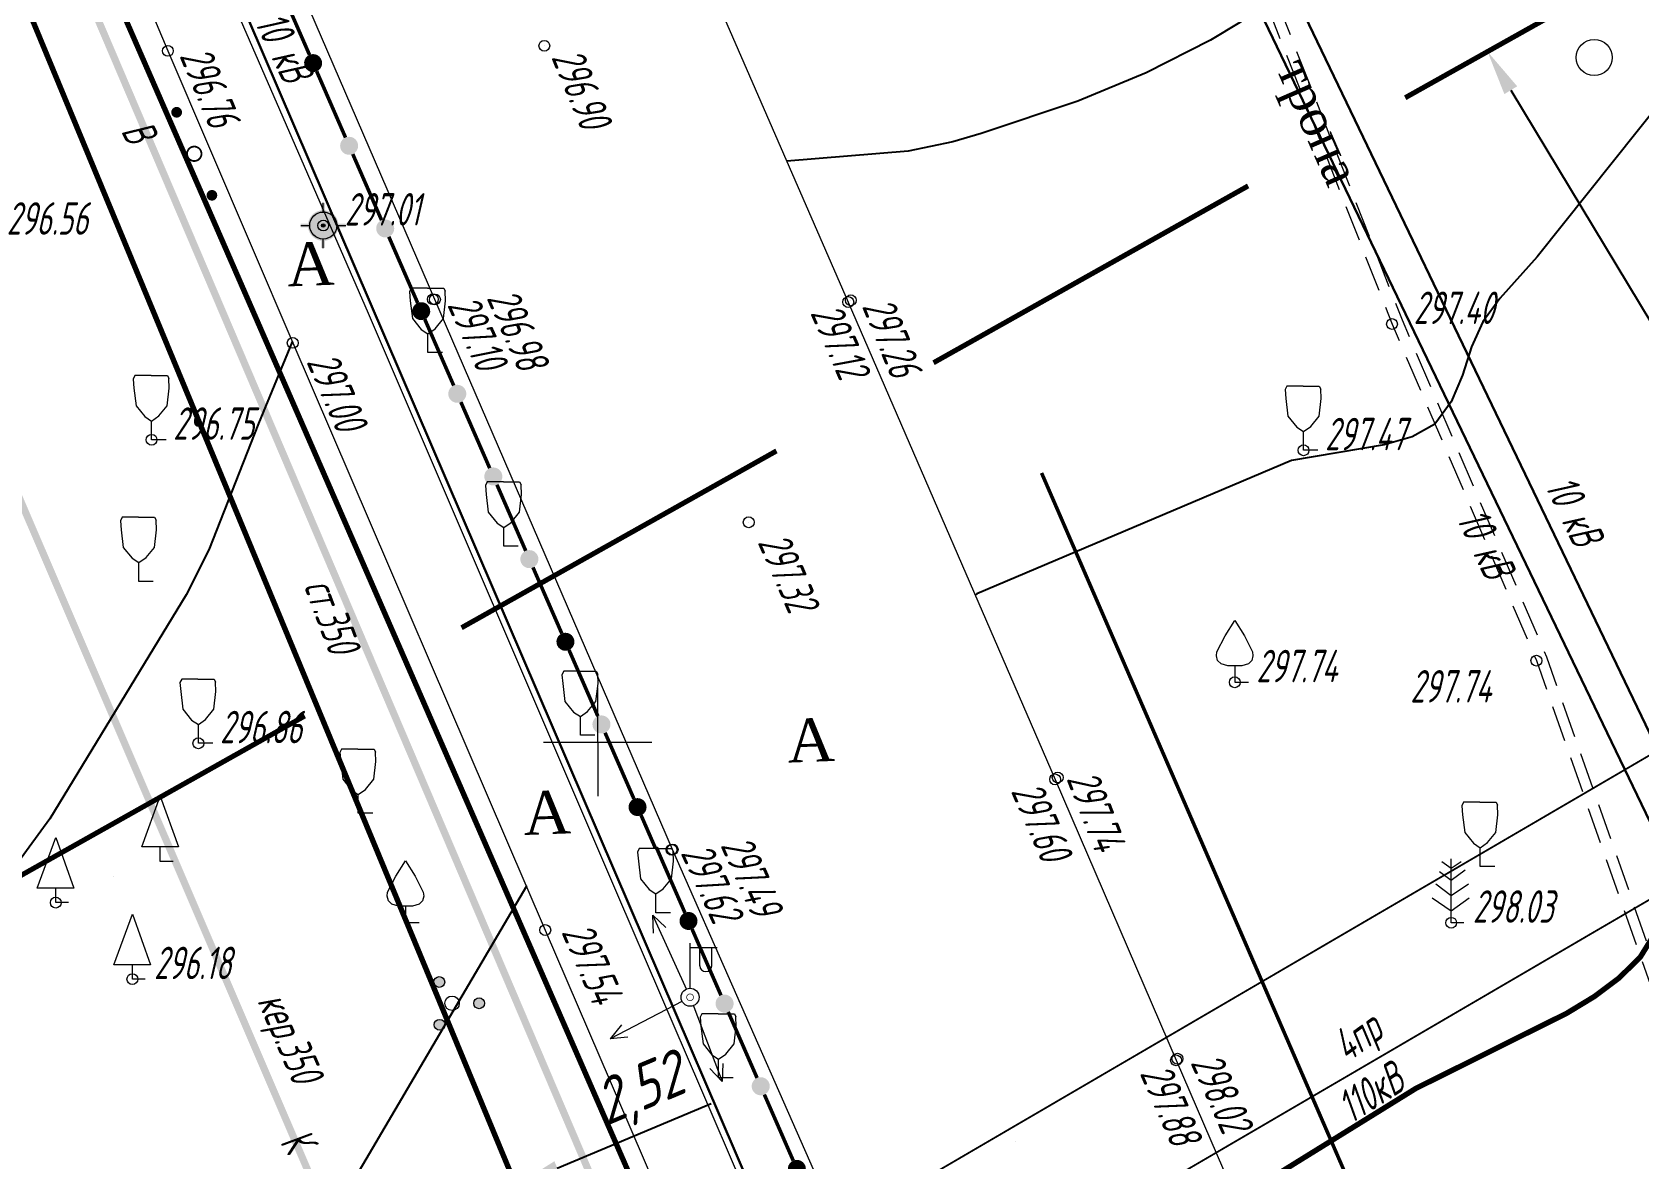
# Model space of a CAD drawing. Header units: metres. Extents: x -857 to 4713, y -766 to 4803.
# Drawn here: x 1875.1 to 1919.64, y 2021.09 to 2052.32 of the extents above; entities that cross this region are included whole.
import ezdxf
from ezdxf.lldxf.tags import DXFTag

# ---------------------------------------------------------------- set-up
doc = ezdxf.new("R2010")
doc.units = ezdxf.units.M
doc.set_wipeout_variables(frame=1)
for name, pattern in [('COMMUN', [6, 5, -1]), ('DASHED', [0.75, 0.5, -0.25]), ('DASHEDX2', [1.5, 1, -0.5])]:
    doc.linetypes.add(name, pattern=pattern)
for name, color, linetype, lineweight, transparency in [('31252100', 7, 'Continuous', 18, 0.65), ('51472300', 7, 'Continuous', 18, 0.65), ('51478610', 7, 'Continuous', 18, 0.65), ('71133200', 7, 'Continuous', 18, 0.65), ('71133300', 7, 'Continuous', 18, 0.65), ('71133600', 7, 'Continuous', 18, 0.65), ('71133800', 7, 'Continuous', 18, 0.65), ('71211000', 7, 'Continuous', 18, 0.65), ('82211000', 7, 'Continuous', 18, 0.65), ('Commun', 7, 'Continuous', 18, 0.65), ('GEO_POINTS', 7, 'Continuous', 18, 0.65), ('Grid', 7, 'Continuous', 18, 0.65), ('Sit', 7, 'Continuous', 18, 0.65), ('Text', 7, 'Continuous', 18, 0.65), ('Text_com', 7, 'Continuous', 18, 0.65), ('Us_znak', 7, 'Continuous', 18, 0.65), ('Us_znak_fon', 7, 'Continuous', 18, 0.65)]:
    doc.layers.add(name, color=color, linetype=linetype, lineweight=lineweight, transparency=transparency)
for name, color, linetype in [('71224000', 7, 'Continuous'), ('R_Поверхность1_CNT-MAJ', 7, 'Continuous'), ('R_Поверхность1_CNT-MIN', 7, 'Continuous')]:
    doc.layers.add(name, color=color, linetype=linetype)
doc.layers.add('оси и размеры', color=7, linetype='Continuous', lineweight=18)
doc.styles.add('eskd', font='ESKD1.shx', dxfattribs={"width": 1.2, "oblique": 15})
doc.styles.get("Standard").update_dxf_attribs({"font": 'GOST_0.TTF', "oblique": 15})
doc.styles.add('style1', font='times.ttf', dxfattribs={"height": 1})
tags = doc.linetypes.add('122-6_3 Газопровод-тр.подземный', pattern='A,8,-2,8,-2,2.7,["Г",Standard,S=2.5,R=0,X=0,Y=-1.25],-2.5,2.8,-2,8,-2,8,-2', length=50).pattern_tags.tags
tags[12] = DXFTag(74, 10)
doc.linetypes.add('KABELww_500', pattern='A,0.0001,-0.4,[131,ltypeshp.shx,S=0.4,R=90,X=0.4,Y=-0.4],0.2,[131,ltypeshp.shx,S=0.2,R=90,X=0.4,Y=-0.2],3.6,[131,ltypeshp.shx,S=0.2,R=-90,X=-0.4,Y=0.2],0.2,[131,ltypeshp.shx,S=0.4,R=-90,X=-0.4,Y=0.4],-0.8,4,-0.4', length=9.6001)
doc.linetypes.add('ПОДЗ_ЛИНИИ_СВЯЗИ', pattern='A,4.8,-0.2,[133,ltypeshp.shx,S=0.2,R=0,X=-0.2,Y=0],-0.2,4.8,-2', length=12)
doc.dimstyles.new('ISO-25', dxfattribs={"dimtxt": 2.5, "dimasz": 2.5, "dimexe": 1.25, "dimexo": 0.625, "dimtad": 1, "dimtxsty": 'Standard', "dimcen": 2.5, "dimadec": 0, "dimazin": 0, "dimtfac": 1, "dimtmove": 0, "dimatfit": 3, "dimfxl": 1, "dimarcsym": 0})

# ---------------------------------------------------------------- blocks, each defined once
blk = doc.blocks.new('GRID')
at = {"layer": 'Grid', "color": 104}
blk.add_line((-1.5, 0), (1.5, 0), dxfattribs=at)
for points in [[(0, 0), (0, 1.5)], [(0, 0), (0, -1.5)]]:
    blk.add_lwpolyline(points, dxfattribs=at)
blk = doc.blocks.new('71133200')
for p, q in [((-0.924145, 3.560442), (-1.024145, 3.360442)), ((-1.024145, 3.360442), (-0.977382, 2.864397)), ((-0.977382, 2.864397), (-0.861899, 1.88241)), ((-0.024145, 3.560442), (-0.924145, 3.560442)), ((-0.024145, 3.560442), (0.875855, 3.560442)), ((0.861899, 1.88241), (0.975974, 2.864397)), ((0.875855, 3.560442), (0.958164, 3.395824)), ((0.975974, 2.864397), (0.958164, 3.395824)), ((-0.861899, 1.88241), (-0.374616, 1.28565)), ((0.401375, 1.321765), (0.861899, 1.88241)), ((-0.374616, 1.28565), (0, 1.039723)), ((0, 1.039723), (0.401375, 1.321765)), ((0, 0), (0, 1.039723)), ((0.8, 0), (0, 0))]:
    blk.add_line(p, q)
at = {"style": 'eskd', "oblique": 14.99997778}
blk.add_attdef('Z', (1.873004, -0.239356), '', height=2, dxfattribs=at)
blk = doc.blocks.new('71133800')
blk.add_lwpolyline([(0.71, 0), (0, 0), (0, 0.8), (-1.03, 0.8), (0, 3.61), (1.01, 0.8), (-0.03, 0.8)])
at = {"style": 'eskd', "oblique": 15}
blk.add_attdef('Z', (1.573, -0.805), '', height=2, dxfattribs=at)
blk = doc.blocks.new('71133300')
for p, q in [((0, 0.91), (0, 0)), ((0, 0), (0.76, 0))]:
    blk.add_line(p, q)
blk.add_lwpolyline([(0, 0.91), (-0.385, 0.91), (-0.76, 1.03), (-0.95, 1.21), (-1.01, 1.47), (-0.99, 1.69), (-0.54, 2.57), (0, 3.42), (0.54, 2.57), (0.99, 1.69), (1.01, 1.47), (0.95, 1.21), (0.76, 1.03), (0.385, 0.91)], close=True)
at = {"style": 'eskd', "oblique": 15}
blk.add_attdef('Z', (1.77, -0.69), '', height=2, dxfattribs=at)
blk = doc.blocks.new('71211000')
at = {"linetype": 'Continuous'}
h = blk.add_hatch(color=256, dxfattribs=at)
h.paths.add_polyline_path([(-0.39, -1.19, 1), (-0.99, -1.19, 1)])
h.paths.add_polyline_path([(-0.41, 1.18, 1), (-1.01, 1.18, 1)])
h.paths.add_polyline_path([(1.2, 0, 1), (1.8, 0, 1)])
for centre, radius in [((-0.71, 1.18), 0.3), ((0, 0), 0.4), ((1.5, 0), 0.3), ((-0.69, -1.19), 0.3)]:
    blk.add_circle(centre, radius)
blk = doc.blocks.new('51472300')
for p, q in [((0, 0.5), (0, 3)), ((0, 2.75), (1.5, 2.75)), ((0.538, 1.74), (0.538, 2.75)), ((1.2, 1.74), (1.2, 2.75))]:
    blk.add_line(p, q)
at = {"color": 7}
for radius in [0.5, 0.05]:
    blk.add_circle((0, 0), radius, dxfattribs=at)
blk.add_arc((0.869, 1.752), 0.331, 182.15673, 357.84327)
at = {"oblique": 15}
blk.add_attdef('Z', (1.021, -1.366), '', height=2, dxfattribs=at)
blk = doc.blocks.new('NAPR')
at = {"layer": 'Us_znak', "color": 0, "linetype": 'Continuous', "lineweight": -2}
for p in [(-0.191, 2.038), (0.189, 2.037)]:
    blk.add_line(p, (0, 2.5), dxfattribs=at)
blk.add_lwpolyline([(0, 0), (0, 2.5)], dxfattribs=at)
blk = doc.blocks.new('51478610')
at = {"style": 'eskd', "oblique": 14.99998}
blk.add_attdef('Z', (1.108, -0.778), '', height=2, dxfattribs=at)
at = {"color": 7}
blk.add_wipeout([(0.5, 0.049), (0.481, 0.146), (0.443, 0.237), (0.388, 0.319), (0.319, 0.388), (0.237, 0.443), (0.146, 0.481), (0.049, 0.5), (-0.049, 0.5), (-0.146, 0.481), (-0.237, 0.443), (-0.319, 0.388), (-0.388, 0.319), (-0.443, 0.237), (-0.481, 0.146), (-0.5, 0.049), (-0.5, -0.049), (-0.481, -0.146), (-0.443, -0.237), (-0.388, -0.319), (-0.319, -0.388), (-0.237, -0.443), (-0.146, -0.481), (-0.049, -0.5), (0.049, -0.5), (0.146, -0.481), (0.237, -0.443), (0.319, -0.388), (0.388, -0.319), (0.443, -0.237), (0.481, -0.146), (0.5, -0.049)], dxfattribs=at)
at = {"color": 7, "const_width": 0.375}
blk.add_lwpolyline([(0.013, 0.013, 1), (-0.013, -0.013, 1), (0.013, 0.013)], format="xyb", close=True, dxfattribs=at)
blk.add_circle((0, 0), 0.5)
blk = doc.blocks.new('71133600')
for p, q in [((-0.52, 3.393), (0, 3.023)), ((0, 3.023), (0.55, 3.393)), ((-0.86, 2.163), (0, 1.513)), ((0, 1.513), (0.96, 2.163))]:
    blk.add_line(p, q)
for points in [[(-0.64, 2.838), (0, 2.368), (0, 2.368), (0.78, 2.928)], [(0.71, 0), (0, 0), (0, 3.55)], [(-1.05, 1.38), (0, 0.67), (1, 1.38)]]:
    blk.add_lwpolyline(points)
at = {"style": 'eskd', "oblique": 14.99998}
blk.add_attdef('Z', (2.033, -0.191), '', height=2, dxfattribs=at)
blk = doc.blocks.new('POINT')
at = {"layer": 'Us_znak', "linetype": 'Continuous', "lineweight": -2}
h = blk.add_hatch(color=0, dxfattribs=at)
edge = h.paths.add_edge_path()
edge.add_arc((0, 0), 0.05, 0, 360)
at = {"layer": 'Us_znak_fon', "linetype": 'Continuous', "true_color": 0xffffff}
blk.add_hatch(color=7, dxfattribs=at).paths.add_polyline_path([(-0.422, 0.05, -0.346708), (-0.05, 0.422), (-0.05, 0.625), (0.05, 0.625), (0.05, 0.422, -0.346708), (0.422, 0.05), (0.625, 0.05), (0.625, -0.05), (0.422, -0.05, -0.346708), (0.05, -0.422), (0.05, -0.625), (-0.05, -0.625), (-0.05, -0.422, -0.346708), (-0.422, -0.05), (-0.625, -0.05), (-0.625, 0.05)])
at = {"layer": 'Us_znak', "color": 0, "linetype": 'Continuous', "lineweight": -2}
for p, q in [((0, 0.375), (0, 0.625)), ((-0.625, 0), (-0.375, 0)), ((0.375, 0), (0.625, 0)), ((0, -0.625), (0, -0.375))]:
    blk.add_line(p, q, dxfattribs=at)
for radius in [0.375, 0.05]:
    blk.add_circle((0, 0), radius, dxfattribs=at)
blk = doc.blocks.new('31252100a')
blk.add_circle((0, 0), 1)
blk = doc.blocks.new('*U284')
at = {"layer": '82211000', "linetype": 'Continuous', "ltscale": 0.5}
for points in [[(5192438.212, 4968827.758, 1), (5192438.012, 4968828.216, 1)], [(5192439.211, 4968825.466, 1), (5192439.011, 4968825.924, 1)], [(5192440.211, 4968823.175, 1), (5192440.011, 4968823.633, 1)], [(5192441.21, 4968820.883, 1), (5192441.01, 4968821.341, 1)], [(5192442.21, 4968818.592, 1), (5192442.01, 4968819.05, 1)], [(5192443.209, 4968816.3, 1), (5192443.009, 4968816.758, 1)], [(5192444.209, 4968814.009, 1), (5192444.009, 4968814.467, 1)], [(5192445.208, 4968811.717, 1), (5192445.008, 4968812.175, 1)], [(5192446.207, 4968809.425, 1), (5192446.008, 4968809.884, 1)], [(5192447.207, 4968807.134, 1), (5192447.007, 4968807.592, 1)], [(5192448.206, 4968804.842, 1), (5192448.006, 4968805.301, 1)], [(5192449.206, 4968802.551, 1), (5192449.006, 4968803.009, 1)], [(5192450.205, 4968800.259, 1), (5192450.005, 4968800.718, 1)], [(5192451.205, 4968797.968, 1), (5192451.005, 4968798.426, 1)]]:
    blk.add_hatch(color=256, dxfattribs=at).paths.add_polyline_path(points, flags=0)
at = {"layer": '82211000', "ltscale": 0.5}
blk.add_lwpolyline([(5192438.012, 4968828.216, 0.1, 0.1, 0), (5192437.386, 4968829.652, 0.1, 0.1, 0)], format="xyseb", dxfattribs=at)
at = {"layer": '82211000', "linetype": 'Continuous', "ltscale": 0.5}
for points in [[(5192439.011, 4968825.924, 0.1, 0.1, 0), (5192438.212, 4968827.758, 0.1, 0.1, 0)], [(5192440.011, 4968823.633, 0.1, 0.1, 0), (5192439.211, 4968825.466, 0.1, 0.1, 0)], [(5192441.01, 4968821.341, 0.1, 0.1, 0), (5192440.211, 4968823.175, 0.1, 0.1, 0)], [(5192442.01, 4968819.05, 0.1, 0.1, 0), (5192441.21, 4968820.883, 0.1, 0.1, 0)], [(5192443.009, 4968816.758, 0.1, 0.1, 0), (5192442.21, 4968818.592, 0.1, 0.1, 0)], [(5192444.009, 4968814.467, 0.1, 0.1, 0), (5192443.209, 4968816.3, 0.1, 0.1, 0)], [(5192445.008, 4968812.175, 0.1, 0.1, 0), (5192444.209, 4968814.009, 0.1, 0.1, 0)], [(5192446.008, 4968809.884, 0.1, 0.1, 0), (5192445.208, 4968811.717, 0.1, 0.1, 0)], [(5192447.007, 4968807.592, 0.1, 0.1, 0), (5192446.207, 4968809.425, 0.1, 0.1, 0)], [(5192448.006, 4968805.301, 0.1, 0.1, 0), (5192447.207, 4968807.134, 0.1, 0.1, 0)], [(5192449.006, 4968803.009, 0.1, 0.1, 0), (5192448.206, 4968804.842, 0.1, 0.1, 0)], [(5192450.005, 4968800.718, 0.1, 0.1, 0), (5192449.206, 4968802.551, 0.1, 0.1, 0)], [(5192451.005, 4968798.426, 0.1, 0.1, 0), (5192450.205, 4968800.259, 0.1, 0.1, 0)]]:
    blk.add_lwpolyline(points, format="xyseb", dxfattribs=at)
at = {"layer": '82211000', "linetype": 'Continuous', "ltscale": 0.5, "flags": 128}
blk.add_lwpolyline([(5192451.604, 4968797.051, 0.1, 0.1, 0), (5192451.205, 4968797.968, 0, 0, 0)], format="xyseb", dxfattribs=at)
blk = doc.blocks.new('*U285')
at = {"layer": '82211000', "linetype": 'Continuous', "ltscale": 0.5}
for points in [[(5192452.618, 4968794.812, 1), (5192452.418, 4968795.27, 1)], [(5192453.619, 4968792.521, 1), (5192453.419, 4968792.979, 1)], [(5192454.621, 4968790.23, 1), (5192454.42, 4968790.689, 1)], [(5192455.622, 4968787.94, 1), (5192455.422, 4968788.398, 1)], [(5192456.623, 4968785.649, 1), (5192456.423, 4968786.107, 1)]]:
    blk.add_hatch(color=256, dxfattribs=at).paths.add_polyline_path(points, flags=0)
at = {"layer": '82211000', "ltscale": 0.5}
blk.add_lwpolyline([(5192452.418, 4968795.27, 0.1, 0.1, 0), (5192451.625, 4968797.084, 0.1, 0.1, 0)], format="xyseb", dxfattribs=at)
at = {"layer": '82211000', "linetype": 'Continuous', "ltscale": 0.5}
for points in [[(5192453.419, 4968792.979, 0.1, 0.1, 0), (5192452.618, 4968794.812, 0.1, 0.1, 0)], [(5192454.42, 4968790.689, 0.1, 0.1, 0), (5192453.619, 4968792.521, 0.1, 0.1, 0)], [(5192455.422, 4968788.398, 0.1, 0.1, 0), (5192454.621, 4968790.23, 0.1, 0.1, 0)], [(5192456.423, 4968786.107, 0.1, 0.1, 0), (5192455.622, 4968787.94, 0.1, 0.1, 0)]]:
    blk.add_lwpolyline(points, format="xyseb", dxfattribs=at)
at = {"layer": '82211000', "linetype": 'Continuous', "ltscale": 0.5, "flags": 128}
blk.add_lwpolyline([(5192457.024, 4968784.733, 0.1, 0.1, 0), (5192456.623, 4968785.649, 0, 0, 0)], format="xyseb", dxfattribs=at)
blk = doc.blocks.new('*U287')
at = {"layer": '71224000', "linetype": 'Continuous', "ltscale": 0.5}
for points in [[(5192438.267, 4968817.596, 1), (5192438.385, 4968817.32, 1)], [(5192439.246, 4968815.295, 1), (5192439.363, 4968815.019, 1)]]:
    blk.add_hatch(color=256, dxfattribs=at).paths.add_polyline_path(points, flags=0)
at = {"layer": '71224000', "ltscale": 0.5, "flags": 128}
blk.add_lwpolyline([(5192438.306, 4968817.504), (5192438.326, 4968817.458)], dxfattribs=at)
at = {"layer": '71224000', "linetype": 'Continuous', "ltscale": 0.5, "const_width": 0.05}
blk.add_lwpolyline([(5192438.737, 4968816.492, 1), (5192438.893, 4968816.123, 1)], format="xyb", close=True, dxfattribs=at)
blk = doc.blocks.new('*D336')
at = {"color": 0, "lineweight": -2, "transparency": 16777216}
for p, q in [((1889.658, 2020.829), (1893.925, 2022.617)), ((1888.547, 2020.246), (1888.264, 2020.923)), ((1886.185, 2019.374), (1888.505, 2020.346)), ((1886.227, 2019.274), (1885.944, 2019.951)), ((1885.032, 2018.891), (1883.879, 2018.408))]:
    blk.add_line(p, q, dxfattribs=at)
at = {"color": 0, "transparency": 16777216}
for points in [[(1889.577, 2021.021), (1889.738, 2020.637), (1888.505, 2020.346)], [(1884.952, 2019.083), (1885.113, 2018.699), (1886.185, 2019.374)]]:
    blk.add_solid(points, dxfattribs=at)
at = {"layer": 'Defpoints', "color": 0, "transparency": 16777216}
for p in [(1888.505, 2020.346), (1888.668, 2019.958), (1886.348, 2018.986)]:
    blk.add_point(p, dxfattribs=at)
at = {"color": 0, "transparency": 16777216, "insert": (1891.97, 2022.916), "char_height": 1.25, "attachment_point": 5, "rotation": 22.7314}
blk.add_mtext('2,52', dxfattribs=at)
blk = doc.blocks.new('*D357')
at = {"color": 0, "lineweight": -2, "transparency": 16777216}
for p, q in [((1915.715, 2051.942), (1915.983, 2052.104)), ((1916.093, 2050.711), (1936.366, 2017.102)), ((1937.279, 2016.193), (1937.547, 2016.355))]:
    blk.add_line(p, q, dxfattribs=at)
at = {"color": 0, "transparency": 16777216}
for points in [[(1916.272, 2050.818), (1915.915, 2050.603), (1915.448, 2051.781)], [(1936.544, 2017.21), (1936.188, 2016.994), (1937.012, 2016.032)]]:
    blk.add_solid(points, dxfattribs=at)
at = {"layer": 'Defpoints', "color": 0, "transparency": 16777216}
for p in [(1915.448, 2051.781), (1937.012, 2016.032, 300.747), (1937.012, 2016.032)]:
    blk.add_point(p, dxfattribs=at)
at = {"color": 0, "transparency": 16777216, "insert": (1927.032, 2034.391), "char_height": 1.25, "attachment_point": 5, "rotation": 301.0986}
blk.add_mtext('40', dxfattribs=at)

msp = doc.modelspace()

# ---------------------------------------------------------------- linework, layer by layer
at = {"linetype": 'DASHED', "lineweight": 70, "ltscale": 20, "elevation": 312.927}
msp.add_lwpolyline([(1986.518, 2206.654), (1934.961, 2062.739), (1871.744, 2027.238)], dxfattribs=at)
at = {"color": 192, "linetype": 'ПОДЗ_ЛИНИИ_СВЯЗИ', "lineweight": 60, "ltscale": 0.4, "const_width": 0.15, "elevation": 295.619, "flags": 128}
msp.add_lwpolyline([(1860.519, 2092.03), (1908.639, 1981.741)], dxfattribs=at)
at = {"layer": 'Commun', "color": 1, "linetype": 'KABELww_500', "lineweight": 30, "elevation": 289.986, "flags": 128}
for points in [[(1823.243, 2243.929), (1855.866, 2166.081), (1875.595, 2122.577), (1937.084, 1994.846)], [(1911.599, 2187.963), (1910.82, 2191.881), (1900.057, 2189.589), (1901.548, 2182.887), (1892.621, 2181.167), (1874.222, 2128), (1938.021, 1995.278)], [(1865.856, 2088.093), (1911.102, 1982.875)]]:
    msp.add_lwpolyline(points, dxfattribs=at)
at = {"layer": 'Commun', "color": 106, "linetype": 'COMMUN', "ltscale": 0.7, "const_width": 0.2, "elevation": 295.736, "flags": 128}
msp.add_lwpolyline([(1864.046, 2082.877), (1907.4, 1981.17)], dxfattribs=at)
at = {"layer": 'Commun', "color": 32, "linetype": 'COMMUN', "const_width": 0.2, "elevation": 297.85, "flags": 128}
msp.add_lwpolyline([(1886.24, 2012.607), (1866.775, 2057.982)], dxfattribs=at)
at = {"layer": 'GEO_POINTS', "color": 1}
for points, elevation in [([(1889.298, 2051.941), (1889.298, 2051.941)], 296.897), ([(1878.86, 2051.8), (1878.86, 2051.8)], 296.764), ([(1883.168, 2046.959), (1883.168, 2046.959)], 297.012), ([(1886.208, 2044.916), (1886.208, 2044.916)], 297.101), ([(1886.265, 2044.909), (1886.265, 2044.909)], 296.976), ([(1897.725, 2044.838), (1897.725, 2044.838)], 297.121), ([(1897.796, 2044.886), (1897.796, 2044.886)], 297.263), ([(1912.8, 2044.229), (1912.8, 2044.229)], 297.397), ([(1882.322, 2043.705), (1882.322, 2043.705)], 297.001), ([(1878.409, 2041.019), (1878.409, 2041.019)], 296.75), ([(1910.347, 2040.729), (1910.347, 2040.729)], 297.474), ([(1894.964, 2038.732), (1894.964, 2038.732)], 297.324), ([(1916.803, 2034.897), (1916.803, 2034.897)], 297.743), ([(1908.44, 2034.298), (1908.44, 2034.298)], 297.736), ([(1879.706, 2032.607), (1879.706, 2032.607)], 296.861), ([(1903.459, 2031.606), (1903.459, 2031.606)], 297.599), ([(1903.532, 2031.658), (1903.532, 2031.658)], 297.739), ([(1892.826, 2029.654), (1892.826, 2029.654)], 297.621), ([(1892.854, 2029.663), (1892.854, 2029.663)], 297.485), ([(1877.345, 2028.906), (1877.345, 2028.906)], 296.89), ([(1875.752, 2028.189), (1875.752, 2028.189)], 296.983), ([(1889.325, 2027.43), (1889.325, 2027.43)], 297.54), ([(1914.441, 2027.631), (1914.441, 2027.631)], 298.027), ([(1877.876, 2026.068), (1877.876, 2026.068)], 296.181), ([(1906.813, 2023.818), (1906.813, 2023.818)], 297.879), ([(1906.849, 2023.862), (1906.849, 2023.862)], 298.019), ([(1902.365, 2021.559), (1902.365, 2021.559)], 297.954)]:
    msp.add_lwpolyline(points, dxfattribs=dict(at, elevation=elevation))
for centre in [(1878.86, 2051.8, 296.764), (1889.298, 2051.941, 296.897), (1883.168, 2046.959, 297.012), (1886.208, 2044.916, 297.101), (1886.265, 2044.909, 296.976), (1897.725, 2044.838, 297.121), (1897.796, 2044.886, 297.263), (1912.8, 2044.229, 297.397), (1882.322, 2043.705, 297.001), (1878.409, 2041.019, 296.75), (1910.347, 2040.729, 297.474), (1894.964, 2038.732, 297.324), (1916.803, 2034.897, 297.743), (1908.44, 2034.298, 297.736), (1879.706, 2032.607, 296.861), (1903.532, 2031.658, 297.739), (1903.459, 2031.606, 297.599), (1892.826, 2029.654, 297.621), (1892.854, 2029.663, 297.485), (1875.752, 2028.189, 296.983), (1889.325, 2027.43, 297.54), (1914.441, 2027.631, 298.027), (1877.876, 2026.068, 296.181), (1906.813, 2023.818, 297.879), (1906.849, 2023.862, 298.019)]:
    msp.add_circle(centre, 0.15, dxfattribs=at)
at = {"layer": 'R_Поверхность1_CNT-MAJ', "color": 32, "const_width": 0.15, "elevation": 298}
msp.add_lwpolyline([(1920.138, 2027.415), (1919.688, 2026.688), (1919.101, 2026.104), (1918.412, 2025.588), (1917.645, 2025.123), (1913.456, 2023.036), (1908.481, 2019.955)], dxfattribs=at)
at = {"layer": 'R_Поверхность1_CNT-MIN', "color": 32}
for points, elevation in [([(1945.671, 2088.759), (1941.89, 2078.99), (1941.354, 2076.985), (1940.541, 2075.176), (1939.968, 2073.837), (1938.944, 2072.382), (1937.126, 2069.515), (1927.993, 2060.089), (1916.823, 2046.087), (1915.794, 2044.933), (1915.317, 2044.289), (1915.001, 2043.596), (1914.751, 2042.81), (1914.439, 2042.068), (1913.989, 2041.457), (1913.362, 2041.103), (1912.587, 2040.881), (1910.012, 2040.446), (1901.29, 2036.747), (1901.244, 2036.717)], 297.5), ([(1930.751, 2080.103), (1913.993, 2059.185), (1910.528, 2054.594), (1909.312, 2053.115), (1908.581, 2052.591), (1907.769, 2052.094), (1905.98, 2051.188), (1904.094, 2050.409), (1901.409, 2049.506), (1900.627, 2049.282), (1899.386, 2049.021), (1896.022, 2048.742)], 297), ([(1882.322, 2043.705), (1882.322, 2043.705), (1882.31, 2043.732), (1881.371, 2041.468), (1879.992, 2037.971), (1879.369, 2036.724), (1875.588, 2030.51), (1873.784, 2028.05), (1872.886, 2027.049), (1872.013, 2026.274), (1871.181, 2025.781), (1870.409, 2025.626)], 297), ([(1888.802, 2028.645), (1888.802, 2028.645), (1880.512, 2014.543), (1879.522, 2013.149), (1878.58, 2012.08), (1877.87, 2011.541)], 297.5)]:
    msp.add_lwpolyline(points, dxfattribs=dict(at, elevation=elevation))
at = {"layer": 'Sit'}
for points, elevation in [([(1882.561, 2079.818), (1892.248, 2057.394), (1897.725, 2044.838), (1903.459, 2031.606), (1906.813, 2023.818), (1913.024, 2009.432), (1923.006, 1986.394)], 296.015), ([(1874.423, 2067.626), (1880.868, 2052.679), (1884.416, 2044.526), (1891.351, 2028.337), (1897.034, 2015.129), (1898.333, 2015.655)], 296.379), ([(1873.798, 2063.795), (1878.86, 2051.8), (1882.322, 2043.705), (1889.325, 2027.43), (1889.325, 2027.43)], 296.436)]:
    msp.add_lwpolyline(points, dxfattribs=dict(at, elevation=elevation))
at = {"layer": 'Sit', "linetype": 'DASHEDX2', "elevation": 296.46, "flags": 128}
for points in [[(1902.857, 2069.872), (1906.991, 2059.029), (1912.8, 2044.229), (1916.803, 2034.897), (1921.296, 2022.114), (1926.259, 2007.143), (1929.821, 1994.896)], [(1903.138, 2069.979), (1907.271, 2059.138), (1913.078, 2044.343), (1917.083, 2035.006), (1921.58, 2022.21), (1926.545, 2007.232), (1930.109, 1994.98)]]:
    msp.add_lwpolyline(points, dxfattribs=at)
at = {"layer": 'Sit', "elevation": 297.946}
msp.add_lwpolyline([(1893.079, 2009.856, 0.185644), (1898.333, 2015.655, 0.302059), (1898.202, 2017.525), (1892.854, 2029.663), (1886.265, 2044.909), (1876.832, 2066.735)], format="xyb", dxfattribs=at)
at = {"layer": 'оси и размеры', "linetype": '122-6_3 Газопровод-тр.подземный', "const_width": 0.1, "elevation": -0.093}
msp.add_lwpolyline([(2004.833, 2050.238), (1975.217, 2043.327), (1925.693, 2014.058), (1916.169, 2009.928), (1903.084, 2040.1)], dxfattribs=at)

# ---------------------------------------------------------------- block references
at = {"layer": '31252100', "color": 7, "xscale": 0.5, "yscale": 0.5, "zscale": 0.5}
msp.add_blockref('31252100a', (1918.408, 2051.616), dxfattribs=at)
at = {"layer": '51472300', "color": 0, "xscale": 0.5, "yscale": 0.5, "zscale": 0.5}
msp.add_blockref('51472300', (1893.339, 2025.566, 297.57), dxfattribs=at)
at = {"layer": '71133200', "color": 0, "xscale": 0.5, "yscale": 0.5, "zscale": 0.5}
for p in [(1886.07, 2043.438, 297.068), (1878.409, 2041.019, 296.75), (1910.347, 2040.729, 297.474), (1888.176, 2038.07, 297.012), (1878.056, 2037.095, 296.8), (1890.298, 2032.828, 297.356), (1879.706, 2032.607, 296.861), (1884.14, 2030.667, 296.521), (1915.247, 2029.193, 296.845), (1892.393, 2027.911, 297.399), (1894.13, 2023.33, 297.634)]:
    msp.add_blockref('71133200', p, dxfattribs=at)
at = {"layer": '71133300', "color": 0, "xscale": 0.5, "yscale": 0.5, "zscale": 0.5}
for p in [(1908.44, 2034.298, 297.736), (1885.448, 2027.635, 297.167)]:
    msp.add_blockref('71133300', p, dxfattribs=at)
at = {"layer": '71133600', "color": 0, "xscale": 0.5, "yscale": 0.5, "zscale": 0.5}
msp.add_blockref('71133600', (1914.441, 2027.631, 298.027), dxfattribs=at)
at = {"layer": '71133800', "color": 0, "xscale": 0.5, "yscale": 0.5, "zscale": 0.5}
for p in [(1878.649, 2029.332, 296.059), (1875.752, 2028.189, 296.983), (1877.876, 2026.068, 296.181)]:
    msp.add_blockref('71133800', p, dxfattribs=at)
at = {"layer": '71211000', "color": 0, "xscale": 0.5, "yscale": 0.5, "zscale": 0.5}
msp.add_blockref('71211000', (1886.74, 2025.399, 297.182), dxfattribs=at)
at = {"layer": '71224000'}
msp.add_blockref('*U287', (-5190559.223, -4966767.36), dxfattribs=at)
at = {"layer": '82211000'}
msp.add_blockref('*U284', (-5190559.223, -4966767.36), dxfattribs=at)
at = {"layer": 'Grid', "color": 7, "linetype": 'Continuous'}
msp.add_blockref('GRID', (1890.777, 2032.64), dxfattribs=at)
at = {"layer": 'Sit', "linetype": 'Continuous'}
msp.add_blockref('POINT', (1883.168, 2046.959, 297.012), dxfattribs=at)
for rotation in [24.37819073987515, 200.8855815082542]:
    msp.add_blockref('NAPR', (1893.339, 2025.566, 297.57), dxfattribs=dict(at, rotation=rotation))
at = {"layer": 'Sit', "linetype": 'Continuous', "xscale": -1, "rotation": 117.371523247032}
msp.add_blockref('NAPR', (1893.339, 2025.566, 297.57), dxfattribs=at)

# ---------------------------------------------------------------- texts
at = {"layer": 'GEO_POINTS', "oblique": 13, "width": 0.8}
for s, rotation, p in [('296.76', 292.4734, (1879.173, 2051.668, 296.764)), ('296.90', 292.2736, (1889.483, 2051.626, 296.897)), ('297.10', 294.2711, (1886.597, 2044.761, 297.101)), ('296.98', 293.3746, (1887.689, 2044.956, 296.976)), ('297.26', 292.0682, (1898.097, 2044.726, 297.263)), ('297.12', 293.4282, (1896.663, 2044.54, 297.121)), ('297.00', 293.2824, (1882.693, 2043.186, 297.001)), ('297.32', 293.5309, (1895.203, 2038.182, 297.324)), ('297.60', 293.3024, (1902.225, 2031.283, 297.599)), ('297.74', 291.1355, (1903.766, 2031.629, 297.739)), ('297.62', 294.4496, (1893.068, 2029.569, 297.621)), ('297.49', 293.7777, (1894.171, 2029.784, 297.485)), ('297.54', 293.2789, (1889.762, 2027.375, 297.54)), ('кер.350', 293.2594, (1881.33, 2025.467)), ('298.02', 294.0948, (1907.202, 2023.756, 298.019)), ('297.88', 293.3501, (1905.797, 2023.463, 297.879))]:
    msp.add_text(s, height=0.9, rotation=rotation, dxfattribs=at).set_placement(p)
for s, p in [('297.01', (1883.768, 2046.959, 297.012)), ('296.56', (1874.39, 2046.705, 296.557)), ('297.40', (1913.4, 2044.229, 297.397)), ('296.75', (1879.009, 2041.019, 296.75)), ('297.47', (1910.947, 2040.729, 297.474)), ('297.74', (1909.04, 2034.298, 297.736)), ('297.74', (1913.308, 2033.736, 297.743)), ('296.86', (1880.306, 2032.607, 296.861)), ('298.03', (1915.041, 2027.631, 298.027)), ('296.18', (1878.476, 2026.068, 296.181))]:
    msp.add_text(s, height=0.9, dxfattribs=at).set_placement(p)
at = {"layer": 'Text', "style": 'style1'}
for s, height, rotation, p in [('тропа', 1, 293.5642, (1909.581, 2051.312, -296.436)), ('А', 1.2, 2.134, (1882.185, 2045.271)), ('А', 1.2, 2.134, (1896.053, 2032.07, -296.436)), ('А', 1.2, 2.134, (1888.739, 2030.063))]:
    msp.add_text(s, height=height, rotation=rotation, dxfattribs=at).set_placement(p)
at = {"layer": 'Text_com', "color": 1, "oblique": 13, "width": 0.8}
for p in [(1881.255, 2052.589, 568.007), (1917.032, 2039.732, 568.007), (1914.577, 2038.829, 568.007)]:
    msp.add_text('10 кВ ', height=0.9, rotation=295.6548, dxfattribs=at).set_placement(p)
at = {"layer": 'Text_com', "oblique": 13, "width": 0.8}
for s, rotation, p in [('В', 296.7578, (1877.551, 2049.581, 282.899)), ('ст.350', 290.4517, (1882.621, 2036.969, -17.947)), ('4пр', 35.8666, (1911.565, 2023.738)), ('110кВ', 32.8017, (1911.664, 2022.045)), ('К', 303.3945, (1881.951, 2021.548))]:
    msp.add_text(s, height=0.9, rotation=rotation, dxfattribs=at).set_placement(p)

# ---------------------------------------------------------------- dimensions: what is measured, and where the dimension line sits
dim = msp.add_aligned_dim(p1=(1915.448, 2051.781), p2=(1937.012, 2016.032, 300.747), distance=0, text='40', dimstyle='ISO-25', override={"dimscale": 0.5})
dim.commit()
dim.dimension.update_dxf_attribs({"geometry": '*D357', "text_midpoint": (1927.032, 2034.391)})
dim = msp.add_aligned_dim(p1=(1886.348, 2018.986), p2=(1888.668, 2019.958), distance=0.421, dimstyle='ISO-25', override={"dimscale": 0.5})
dim.commit()
dim.dimension.update_dxf_attribs({"geometry": '*D336', "text_midpoint": (1891.97, 2022.916)})

# ---------------------------------------------------------------- next in the draw order: block references
at = {"layer": '51478610', "color": 0, "xscale": 0.5, "yscale": 0.5, "zscale": 0.5}
msp.add_blockref('51478610', (1893.339, 2025.566, 297.57), dxfattribs=at)

# ---------------------------------------------------------------- next in the draw order: linework, layer by layer
at = {"color": 192, "linetype": 'ПОДЗ_ЛИНИИ_СВЯЗИ', "lineweight": 60, "ltscale": 0.4, "const_width": 0.15, "flags": 128}
msp.add_lwpolyline([(1872.754, 2058.324), (1895.167, 2004.295)], dxfattribs=at)
msp.add_circle((1927.819, 2018.595), 2784.802)
at = {"layer": 'Sit', "const_width": 0.05}
for points, elevation in [([(1871.933, 2004.244), (1950.376, 2050.043)], 312.927), ([(1954.697, 2048.566), (1877.858, 2003.703), (1873.637, 2001.813)], 300.07)]:
    msp.add_lwpolyline(points, dxfattribs=dict(at, elevation=elevation))
at = {"layer": 'Sit', "elevation": 296.436}
msp.add_lwpolyline([(1889.325, 2027.43), (1895.328, 2013.477)], dxfattribs=at)

# ---------------------------------------------------------------- next in the draw order: block references
at = {"layer": '82211000'}
msp.add_blockref('*U285', (-5190559.223, -4966767.36), dxfattribs=at)

doc.saveas('drawing.dxf')
